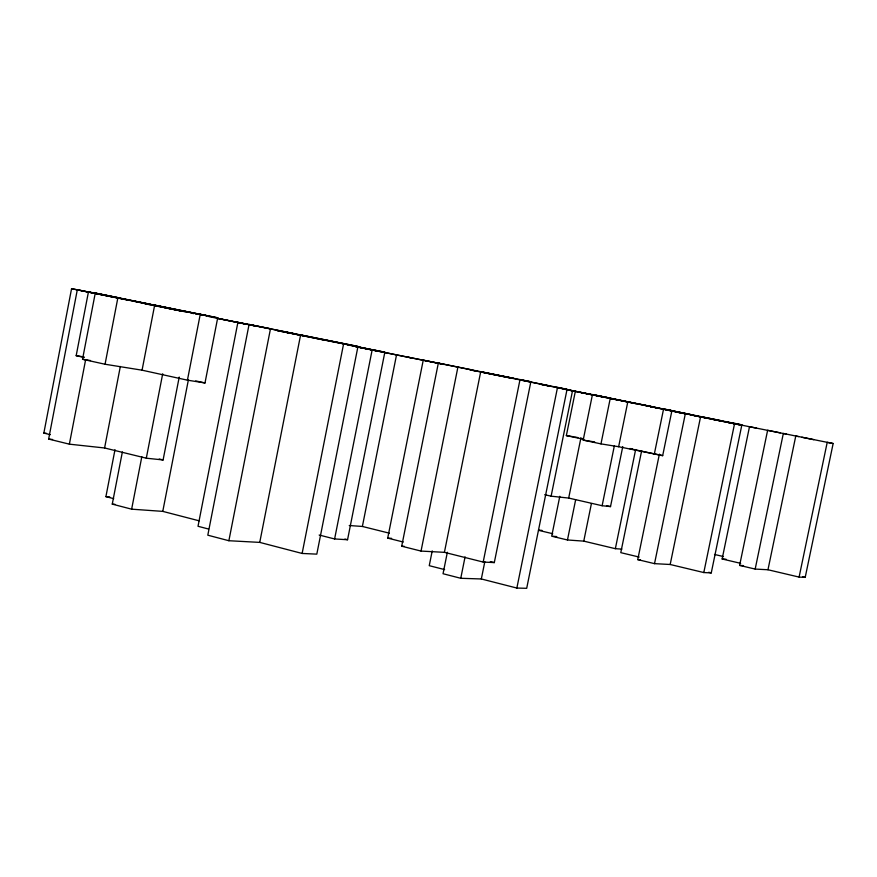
<?xml version="1.0" encoding="UTF-8"?>
<svg xmlns="http://www.w3.org/2000/svg" width="877" height="877" viewBox="0 0 877 877"><rect width="100%" height="100%" fill="white"/><g stroke="black" fill="none" stroke-linecap="round" stroke-linejoin="round"><path stroke-width="1.32" d="M50.34 434.674L43.85 433.085L71.563 288.686L112.267 296.854M179.226 377.044L163.1 459.954L146.306 458.2L104.582 447.972L69.371 444.168L48.641 439.059L77.319 289.728L142.282 302.971M84.115 357.432L76.178 355.678L88.456 291.844L150.197 304.286M82.526 359.263L95.264 293.082L117.902 297.621L105.054 364.24L82.526 359.263L90.517 360.557M69.371 444.168L85.639 359.669M104.582 447.972L120.335 366.476M113.703 498.651L105.909 496.634L114.997 449.671M199.156 520.817L162.771 511.379L131.638 509.175L112.256 504.122L122.363 451.962M142.063 370.182L154.67 305.119L217.704 317.825L204.999 382.953L187.426 380.169L142.063 370.182L105.054 364.24M131.638 509.175L141.822 456.731M146.306 458.2L162.694 373.788M187.426 380.169L200.263 314.262L217.704 317.825M162.771 511.379L188.445 379.577M228.875 540.725L270.489 328.754L249.068 324.457L207.805 535.189L228.875 540.725L259.745 542.392L302.127 553.453L316.805 554.143L357.969 346.47L343.663 343.543L302.127 553.453M259.745 542.392L300.614 334.904L357.969 346.47M334.608 538.96L372.199 349.649L384.839 352.225L347.555 539.728L334.608 538.96L319.162 535.025M349.243 525.531L362.376 526.452L396.536 354.856L355.262 346.492L378.568 351.249M403.277 542.019L387.711 538.116L423.251 360.129L472.571 370.072M483.183 562.058L520.017 379.566L530.848 381.78L494.31 562.585L483.183 562.058L444.409 552.335L421.037 551.074L401.71 546.207L438.336 363.089L513.363 378.338L483.501 372.473L494.847 374.797M421.037 551.074L457.926 367.024M432.218 550.899L429.248 565.676L444.606 569.59M444.409 552.335L480.717 371.673L530.848 381.78M447.358 552.269L443.038 573.733L460.765 578.283L481.33 578.973L516.86 588.05L526.693 588.314L567.057 389.355L557.52 387.415L516.86 588.05M460.765 578.283L465.073 556.862M481.33 578.973L484.828 561.631M544.705 494.694L551.118 496.174L572.538 390.649M583.709 439.289L566.356 435.595L575.378 391.175M559.811 496.283L551.699 536.198L567.463 539.98L583.764 541.131L615.358 548.684L621.859 549.112M551.118 496.174L568.68 498.07L580.87 438.127M583.194 440.101L592.457 394.551L610.304 398.136L600.975 443.883L583.194 440.101L594.672 441.953M567.463 539.98L575.619 499.901M583.764 541.131L591.416 503.573M568.68 498.07L602.126 505.722L614.306 446.042M600.975 443.883L618.636 446.722L627.833 401.71M602.126 505.722L610.513 506.599L622.769 446.612M615.358 548.684L635.639 449.561M641.646 450.767L620.784 552.653L639.147 557.059M654.275 454.308L663.593 408.901L671.925 410.6L662.683 455.645L618.636 446.722M703.803 572.549L734.619 423.394L741.865 424.885L711.258 572.911L703.803 572.549L670.181 564.492L654.527 563.648L637.743 559.614L659.383 454.111M654.527 563.648L685.397 413.451L706.138 417.737M670.181 564.492L700.624 416.564L741.865 424.885M740.659 563.341L722.133 558.978L749.506 426.682L756.5 428.151M799.1 577.088L827.219 442.315L833.15 443.521L805.207 577.373L799.1 577.088L767.967 569.754L755.174 569.074L739.618 565.402L767.627 430.289L780.245 432.865M755.174 569.074L783.336 433.446L798.519 436.593M767.967 569.754L795.779 435.99L833.15 443.521M401.71 546.207L404.33 546.36M637.743 559.614L640.385 559.767M739.618 565.402L743.51 565.621M387.711 538.116L391.613 538.357M722.133 558.978L726.035 559.219M112.256 504.122L114.986 504.319M552.959 536.296L556.763 536.571M105.909 496.634L109.757 496.93M538.478 530.125L541.997 530.399M48.641 439.059L52.587 439.498M43.85 433.085L46.525 433.381M629.839 448.52L632.438 448.936M76.178 355.678L84.006 356.961M566.356 435.595L574.007 436.845M132.986 301.008L175.192 309.471M184.773 311.346L206.709 315.742L95.264 293.082M93.927 293.236L71.563 288.686M96.536 293.751L129.171 300.307M149.77 304.44L190.408 312.585M144.606 303.694L149.89 304.757M176.288 310.052L152.16 305.119L158.869 306.479M208.934 316.608L294.19 333.666M164.964 307.827L167.595 308.353M178.097 310.458L180.717 310.984M191.219 313.089L193.839 313.626M306.533 336.384L287.031 332.46L336.066 342.458M322.747 339.498L343.488 343.663L249.068 324.457M277.132 330.563L313.769 337.919M316.356 338.478L322.857 339.783M334.345 342.052L344.782 344.146M347.259 344.683L384.839 352.225M358.616 347.27L412.058 358.068M396.536 354.856L444.047 364.426L407.794 357.147M469.908 369.809L512.179 378.338M522.802 380.432L567.057 389.355M685.397 413.451L540.32 384.225L549.024 386.001M604.845 397.38L565.808 389.509L573.843 391.142M612.749 398.947L691.383 414.733M650.833 406.731L653.508 407.268M656.182 407.805L687.447 414.251M690.024 414.788L786.417 434.126M592.457 394.551L635.748 403.387M636.384 403.453L653.08 406.862M668.427 410.041L683.852 413.188M708.068 418.088L722.637 421.059M727.351 422.111L734.126 423.492M801.874 437.239L813.823 439.673M144.902 303.508L180.991 310.798M346.7 344.628L370.949 349.517M471.124 370.061L477.395 371.344M497.38 375.312L550.208 386.033M555.722 387.272L598.366 395.965M599.517 396.152L614.733 399.254M644.683 405.36L658.419 408.101M665.917 409.723L680.278 412.65M681.648 412.881L701.085 416.893M702.795 417.2L720.609 420.916M728.217 422.473L739.432 424.753L712.354 419.272M165.545 307.849L185.113 311.773M195.714 313.933L198.366 314.47M244.54 323.887L217.123 318.296L255.152 325.926L237.908 322.319L198.016 526.277L208.573 529.039M277.154 330.563L287.722 332.723M580.892 392.501L592.962 394.957M596.831 395.702L606.117 397.588M608.704 398.158L618.965 400.252M620.532 400.537L635.781 403.639M650.69 406.709L656.687 407.926M676.891 412.124L683.457 413.462M694.135 415.566L705.93 417.967M575.279 437.053L577.932 437.612M580.585 438.182L583.238 438.741M629.883 448.662L662.683 455.645M195.714 380.914L204.999 382.953M606.522 505.678L610.513 506.599M714.514 554.45L723.459 556.555M802.619 576.77L805.207 577.373M538.588 530.333L552.729 533.72M708.693 572.286L711.258 572.911M159.208 459L163.1 459.954M362.376 526.452L389.366 533.183M490.331 561.587L494.31 562.585M344.913 539.048L347.555 539.728"/></g></svg>
